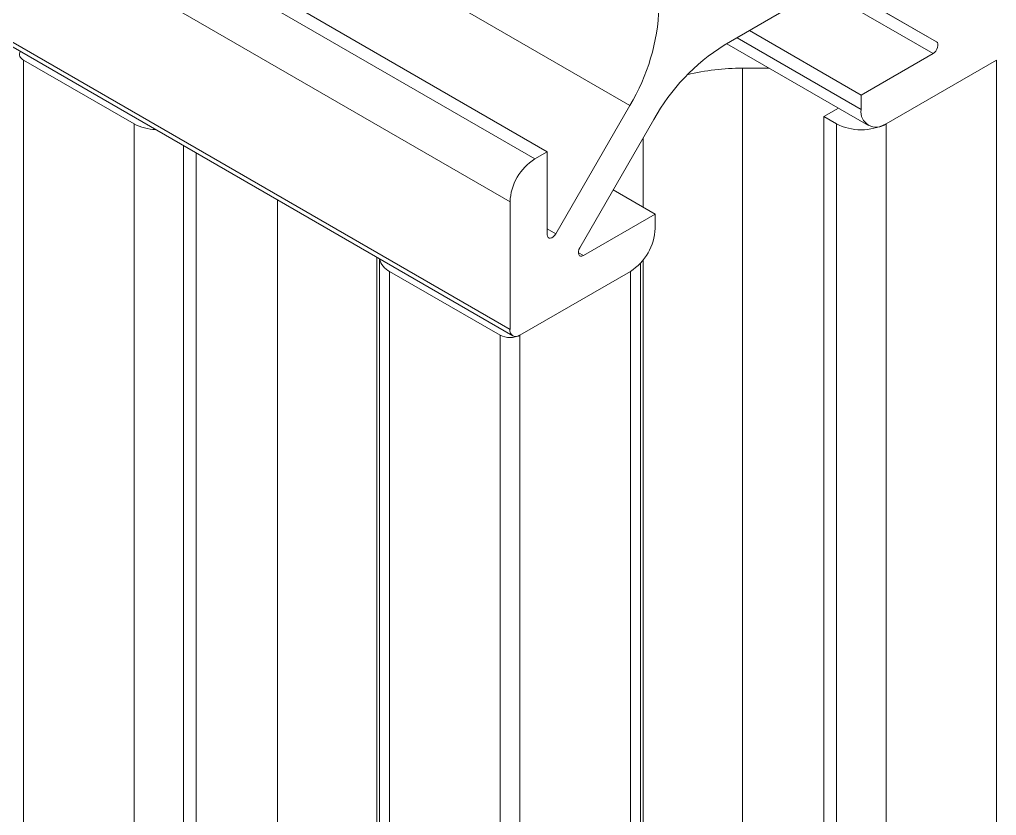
# Model space of a CAD drawing. Header units: millimetres. Extents: x -489 to 1607, y 116 to 1738.
# Drawn here: x 1426.97 to 1454.81, y 1516.25 to 1538.92 of the extents above; entities that cross this region are included whole.
import ezdxf

# ---------------------------------------------------------------- set-up
doc = ezdxf.new("R2010")
doc.units = ezdxf.units.MM

msp = doc.modelspace()

# ---------------------------------------------------------------- linework, layer by layer
at = {"color": 7, "linetype": 'Continuous', "lineweight": 15}
for p, q in [((1444.362, 1536.476), (1292.334, 1624.24)), ((1289.981, 1622.921), (1442.009, 1535.157)), ((1300.347, 1611.127), (1441.031, 1529.912)), ((1450.988, 1539.507), (1453.1, 1538.287)), ((1447.05, 1538.19), (1448.988, 1539.309)), ((1447.771, 1538.606), (1450.953, 1536.769)), ((1447.124, 1538.233), (1451.161, 1535.903)), ((1453, 1537.951), (1450.953, 1536.769)), ((1430.235, 1535.953), (1427.089, 1537.769)), ((1427.089, 1537.769), (1427.089, 876.371)), ((1448.333, 1537.535), (1447.574, 1537.535)), ((1447.574, 1537.535), (1447.574, 876.137)), ((1451.661, 1535.953), (1454.807, 1537.769)), ((1454.807, 876.371), (1454.807, 1537.769)), ((1450.953, 1536.361), (1450.953, 1536.769)), ((1444.362, 1536.476), (1442.25, 1532.818)), ((1449.893, 1536.157), (1450.307, 1536.396)), ((1450.246, 1535.953), (1449.893, 1536.157)), ((1449.893, 874.759), (1449.893, 1536.157)), ((1430.235, 874.555), (1430.235, 1535.953)), ((1442.938, 1532.421), (1445.05, 1536.079)), ((1450.246, 874.555), (1450.246, 1535.953)), ((1451.661, 1535.953), (1451.661, 874.555)), ((1432.003, 1535.123), (1432.003, 874.759)), ((1441.655, 1534.953), (1442.009, 1535.157)), ((1442.009, 1532.794), (1442.009, 1535.157)), ((1445.084, 1533.381), (1443.89, 1534.071)), ((1440.948, 1533.729), (1440.948, 1530.095)), ((1445.084, 1533.381), (1443.038, 1532.2)), ((1445.084, 1533.381), (1445.084, 1532.973)), ((1437.226, 1532.109), (1437.226, 870.758)), ((1444.67, 870.758), (1444.67, 1531.991)), ((1440.665, 1529.932), (1437.518, 1531.748)), ((1437.518, 1531.748), (1437.518, 870.35)), ((1441.231, 1529.932), (1444.377, 1531.748)), ((1444.377, 870.35), (1444.377, 1531.748)), ((1440.665, 868.534), (1440.665, 1529.932)), ((1441.231, 1529.932), (1441.231, 868.534))]:
    msp.add_line(p, q, dxfattribs=at)
at = {"color": 8, "linetype": 'Continuous', "lineweight": 15}
for p, q in [((1441.655, 1534.953), (1295.088, 1619.565)), ((1440.948, 1533.729), (1298.335, 1616.057)), ((1300.327, 1611.274), (1440.948, 1530.095)), ((1453, 1537.951), (1450.008, 1539.678)), ((1450.961, 1539.522), (1453.1, 1538.287)), ((1450.953, 1536.361), (1447.417, 1538.402)), ((1431.649, 874.555), (1431.649, 1535.328)), ((1444.745, 1533.577), (1444.745, 1535.551)), ((1434.322, 876.137), (1434.322, 1533.785)), ((1442.009, 1532.957), (1442.25, 1532.818)), ((1442.896, 1532.281), (1443.038, 1532.2)), ((1437.15, 1532.152), (1437.15, 875.461)), ((1444.745, 875.461), (1444.745, 1532.08))]:
    msp.add_line(p, q, dxfattribs=at)
at = {"color": 7, "linetype": 'Continuous', "lineweight": 15, "flags": 128}
for points in [[(1453.1, 1538.287), (1453.125, 1538.263), (1453.139, 1538.226), (1453.141, 1538.179), (1453.131, 1538.127), (1453.109, 1538.074), (1453.079, 1538.024), (1453.041, 1537.981), (1453, 1537.951)], [(1442.25, 1532.818), (1442.217, 1532.77), (1442.178, 1532.731), (1442.136, 1532.705), (1442.096, 1532.694), (1442.06, 1532.698), (1442.032, 1532.717), (1442.015, 1532.75), (1442.009, 1532.794)], [(1443.038, 1532.2), (1442.997, 1532.183), (1442.959, 1532.182), (1442.929, 1532.196), (1442.907, 1532.225), (1442.897, 1532.266), (1442.899, 1532.315), (1442.913, 1532.368), (1442.938, 1532.421)]]:
    msp.add_lwpolyline(points, dxfattribs=at)
at = {"color": 7, "linetype": 'Continuous', "lineweight": 15}
for centre, radius, start, end in [((1439.423, 1539.461), 5.771, 328.856, 358.0437), ((1450.104, 1533.294), 5.771, 121.9551, 151.1444), ((1427.148, 1537.931), 0.173, 151.455, 249.7232), ((1447.549, 1530.999), 6.537, 89.7867, 103.7296), ((1451.384, 1536.291), 0.437, 170.7868, 309.2039), ((1430.904, 1537.202), 1.417, 241.8377, 268.0494), ((1450.953, 1537.317), 1.537, 242.6099, 297.3906), ((1442.483, 1533.659), 1.537, 122.6054, 177.3946), ((1443.549, 1533.043), 1.537, 302.606, 357.3935), ((1437.74, 1532.223), 0.524, 192.8439, 244.9742), ((1441.12, 1530.067), 0.175, 170.781, 309.2045), ((1440.948, 1530.478), 0.615, 242.608, 297.3907)]:
    msp.add_arc(centre, radius, start, end, dxfattribs=at)

doc.saveas('drawing.dxf')
